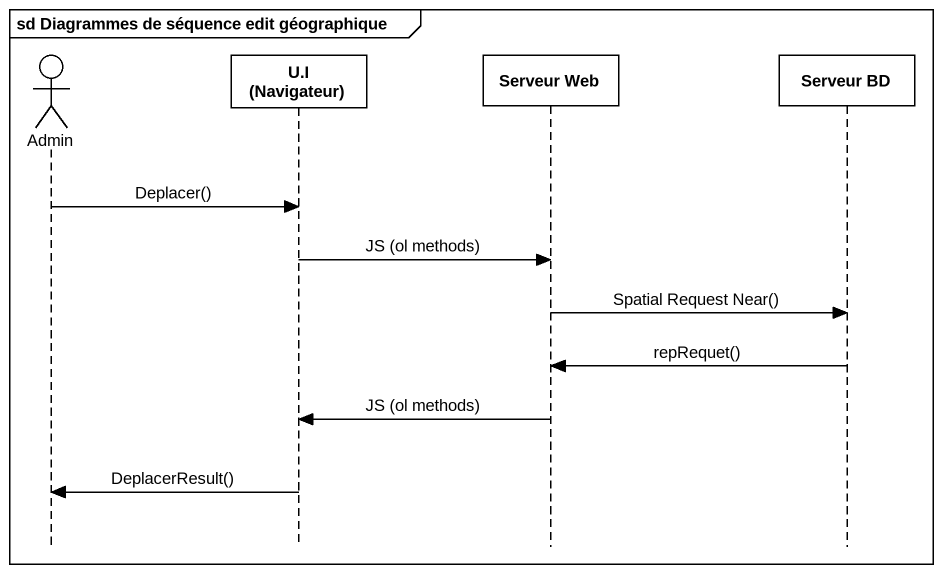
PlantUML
@startuml
mainframe sd Diagrammes de séquence edit géographique
hide footbox
actor Admin
participant "U.I (Navigateur)" as U_I_Navigateur
participant "Serveur Web" as Serveur_Web
participant "Serveur BD" as Serveur_BD

Admin -> U_I_Navigateur : Deplacer()
U_I_Navigateur -> Serveur_Web : JS (ol methods)
Serveur_Web -> Serveur_BD : Spatial Request Near()
Serveur_BD -> Serveur_Web : repRequet()
Serveur_Web -> U_I_Navigateur : JS (ol methods)
U_I_Navigateur -> Admin : DeplacerResult()
@enduml
